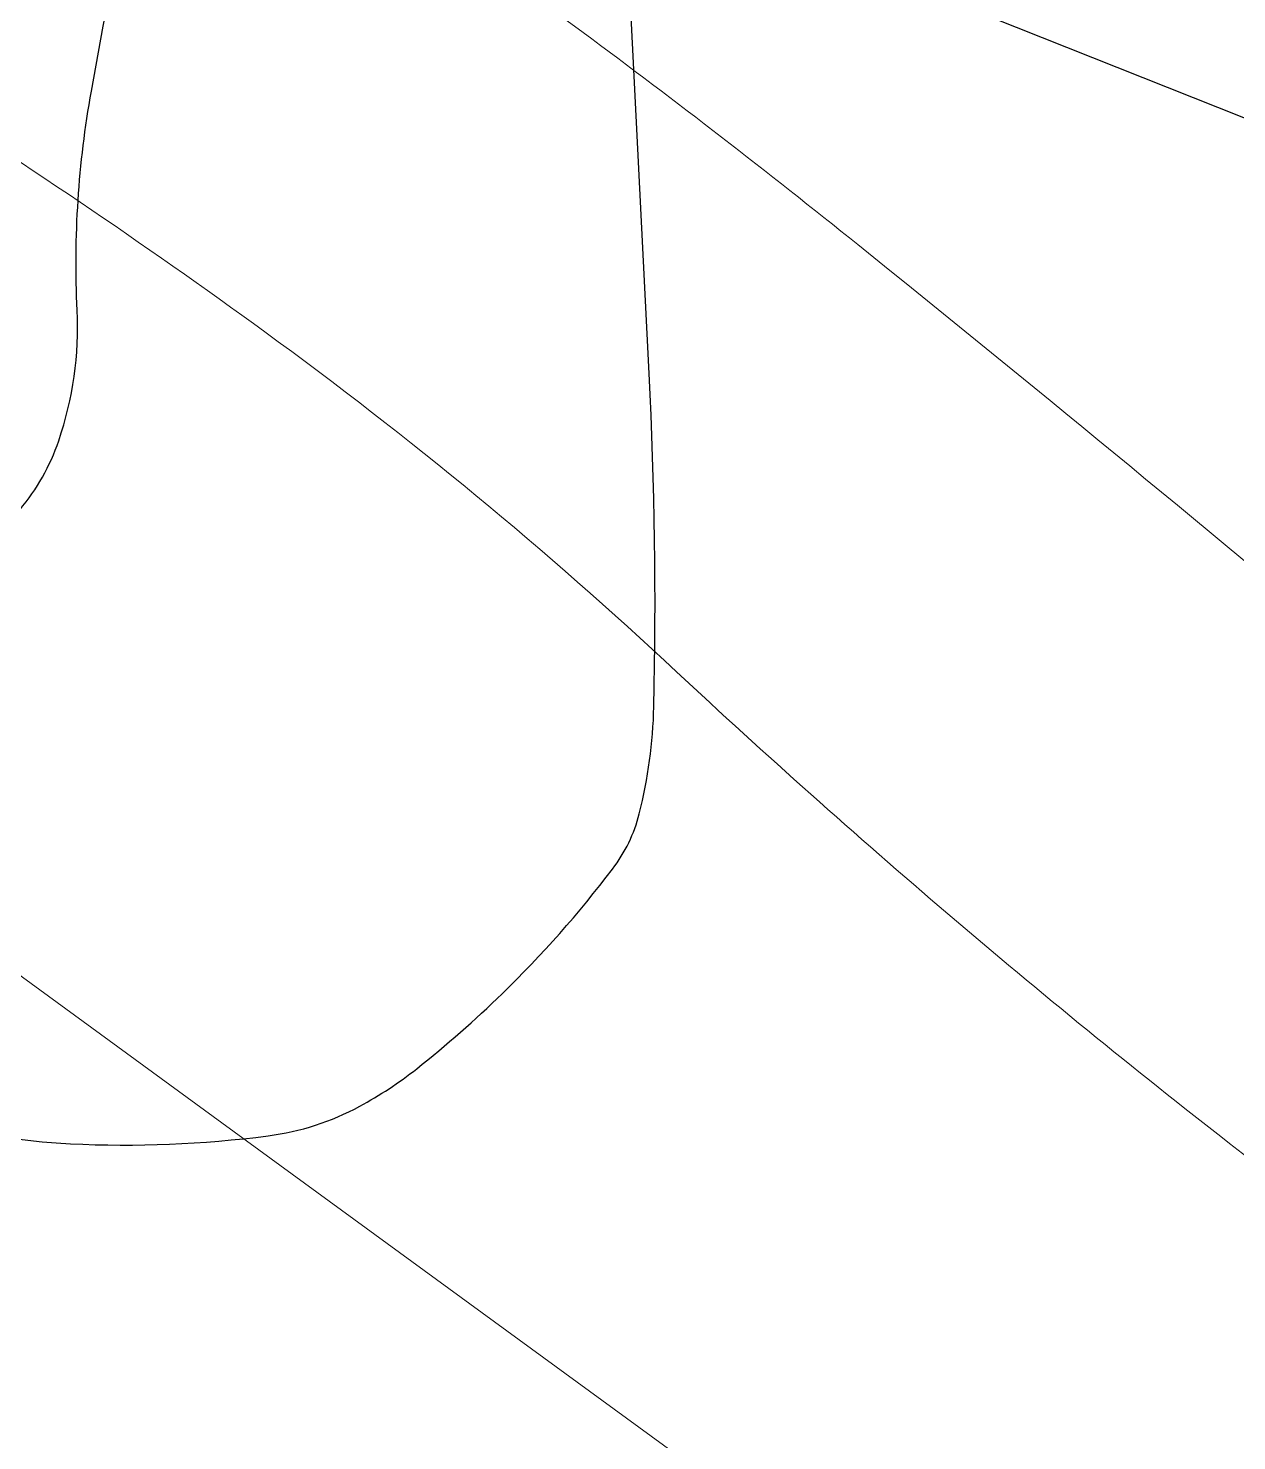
# Model space of a CAD drawing. Header units: millimetres. Extents: x -994 to -400, y 519 to 1360.
# Drawn here: x -878.15 to -863.86, y 1067.68 to 1084.38 of the extents above; entities that cross this region are included whole.
import ezdxf

# ---------------------------------------------------------------- set-up
doc = ezdxf.new("R2010")
doc.units = ezdxf.units.MM
doc.linetypes.add('ACAD_ISO04W100', pattern=[30, 24, -3, 0, -3])
doc.layers.add('Кривульки', color=1, linetype='Continuous')
doc.layers.add('Кривульки Товсты', color=70, linetype='Continuous', lineweight=30)
doc.linetypes.add('164 Фуникулер стр.', pattern='A,0,[18,Russia-GOST_Topo.shx,S=0.05,R=0,X=0,Y=0],-4,[17,Russia-GOST_Topo.shx,S=0.05,R=0,X=0,Y=0],-4,[18,Russia-GOST_Topo.shx,S=0.05,R=0,X=0,Y=0],-4,[17,Russia-GOST_Topo.shx,S=0.05,R=0,X=0,Y=0],-6', length=18)

msp = doc.modelspace()

# ---------------------------------------------------------------- linework, layer by layer
at = {"layer": 'Кривульки', "lineweight": 20}
for points in [[(-947.738, 1084.707, -0.0308), (-946.62, 1089.953, -0.065774), (-944.806, 1094.208, -0.075467), (-942.252, 1097.334, -0.056776), (-939.856, 1099.05, -0.069297), (-937.6, 1099.925, -0.029209), (-934.334, 1100.496, -0.05817), (-932.664, 1100.494), (-920.102, 1099.008), (-908.734, 1097.664, -0.052744), (-904.435, 1096.689, -0.03131), (-897.583, 1093.864, -0.009411), (-893.227, 1091.637, -0.007869), (-888.111, 1088.796, -0.009431), (-879.769, 1083.776, -0.017212), (-875.35, 1080.786, -0.030427), (-870.483, 1076.768, 0.022338), (-863.947, 1071.191, 0.018338), (-860.614, 1068.786, -0.021841), (-857.831, 1066.748, -0.049217), (-855.779, 1064.743, -0.055942), (-854.382, 1062.64, -0.096619)], [(-901.495, 1100.37, -0.012266), (-900.499, 1100.195, -0.040265), (-897.875, 1099.441, -0.022192), (-893.328, 1097.494, -0.010019), (-889.893, 1095.753, -0.008111), (-885.73, 1093.45, -0.012887), (-877.72, 1088.569, -0.016215), (-871.589, 1084.326, -0.009928), (-868.341, 1081.817, -0.005224), (-862.317, 1076.864, -0.012956), (-858.048, 1073.087, -0.010807), (-853.151, 1068.321, -0.126109)], [(-949.909, 1067.389, -0.016463), (-948.55, 1072.976, -0.025596), (-947.376, 1076.485, -0.005812), (-944.888, 1082.616, -0.019659), (-944.061, 1084.39, -0.043702), (-942.384, 1087.045, -0.045816), (-940.359, 1089.254, -0.05408), (-938.463, 1090.634, -0.049358), (-936.121, 1091.686, -0.04525), (-932.679, 1092.505, -0.050935), (-929.536, 1092.634, -0.015384), (-925.761, 1092.288, -0.007804), (-918.362, 1091.262, -0.008802), (-908.159, 1089.5, -0.028886), (-905.097, 1088.73, -0.033351), (-901.873, 1087.477, -0.0166), (-895.684, 1084.328, -0.008322), (-886.897, 1079.29, -0.023427), (-883.894, 1077.306), (-875.859, 1071.437), (-866.586, 1064.664), (-860.368, 1058.393), (-852.519, 1050.476, -0.009398)]]:
    msp.add_lwpolyline(points, format="xyb", dxfattribs=at)
at = {"layer": 'Кривульки Товсты', "linetype": '164 Фуникулер стр.', "ltscale": 0.1}
msp.add_lwpolyline([(-965.342, 1120.196), (-943.401, 1112.567), (-912.868, 1102.316), (-886.168, 1092.237), (-860.733, 1082.103), (-837.576, 1071.919), (-810.876, 1058.088), (-792.715, 1049.791), (-768.824, 1045.747), (-731.803, 1048.497), (-708.226, 1055.483), (-693.199, 1066.997), (-676.448, 1080.767), (-660.514, 1104.572), (-651.16, 1127.449), (-640.279, 1151.383), (-634.052, 1165.683), (-620.58, 1184.831), (-608.995, 1194.134), (-600.746, 1200.366)], dxfattribs=at)
at = {"layer": 'Кривульки Товсты', "linetype": 'ACAD_ISO04W100', "lineweight": 30, "ltscale": 0.3}
for points in [[(-800.79, 1085.914, 0.000006), (-803.933, 1081.508, 0.000031)], [(-880.255, 1071.781, 0.087454), (-877.646, 1071.188, 0.044464), (-875.31, 1071.282, 0.092034), (-874.228, 1071.632, 0.043214), (-873.555, 1072.075, 0.025867), (-872.545, 1072.962, 0.036954), (-871.24, 1074.436, 0.101058), (-870.924, 1075.09, 0.056391), (-870.752, 1076.355, 0.018217), (-870.807, 1080.293), (-871.027, 1084.669), (-871.227, 1088.643, -0.022499), (-871.233, 1089.655, -0.008381), (-871.079, 1092.368, -0.038711), (-870.757, 1094.492, -0.053101), (-870.243, 1095.974, -0.054326), (-869.504, 1097.183, -0.035838), (-868.076, 1098.782, -0.014457), (-866.153, 1100.542, -0.039753), (-865.388, 1101.103, -0.002535), (-864.14, 1101.866, -0.001509)]]:
    msp.add_lwpolyline(points, format="xyb", dxfattribs=at)
at = {"layer": 'Кривульки Товсты', "lineweight": 30, "ltscale": 0.3}
msp.add_lwpolyline([(-904.069, 1070.893, 0.025432), (-899.694, 1071.613, 0.040311), (-897.015, 1072.426, 0.03263), (-894.143, 1073.779, -0.034615), (-891.431, 1075.045, -0.009965), (-887.98, 1076.294, -0.020321), (-886.253, 1076.803, -0.014929), (-884.564, 1077.174, -0.014249), (-882.775, 1077.459, -0.034448), (-881.638, 1077.528, 0.034039), (-880.487, 1077.597, 0.049838), (-879.78, 1077.76, 0.039694), (-878.944, 1078.12, 0.096869), (-878.246, 1078.683, 0.092808), (-877.786, 1079.498, 0.094387), (-877.568, 1081.04, -0.05628), (-877.4, 1083.631, -0.015368), (-876.369, 1088.52, -0.02327), (-875.44, 1091.688, -0.029276), (-874.034, 1095.107, -0.03783), (-872.601, 1097.585, -0.020448), (-871.293, 1099.339, -0.01644), (-869.509, 1101.394, -0.021418)], format="xyb", dxfattribs=at)

doc.saveas('drawing.dxf')
